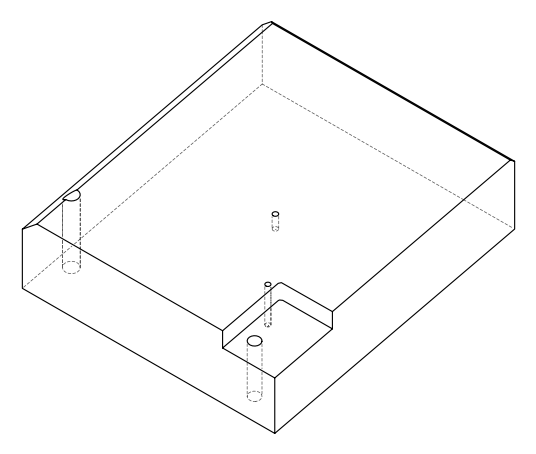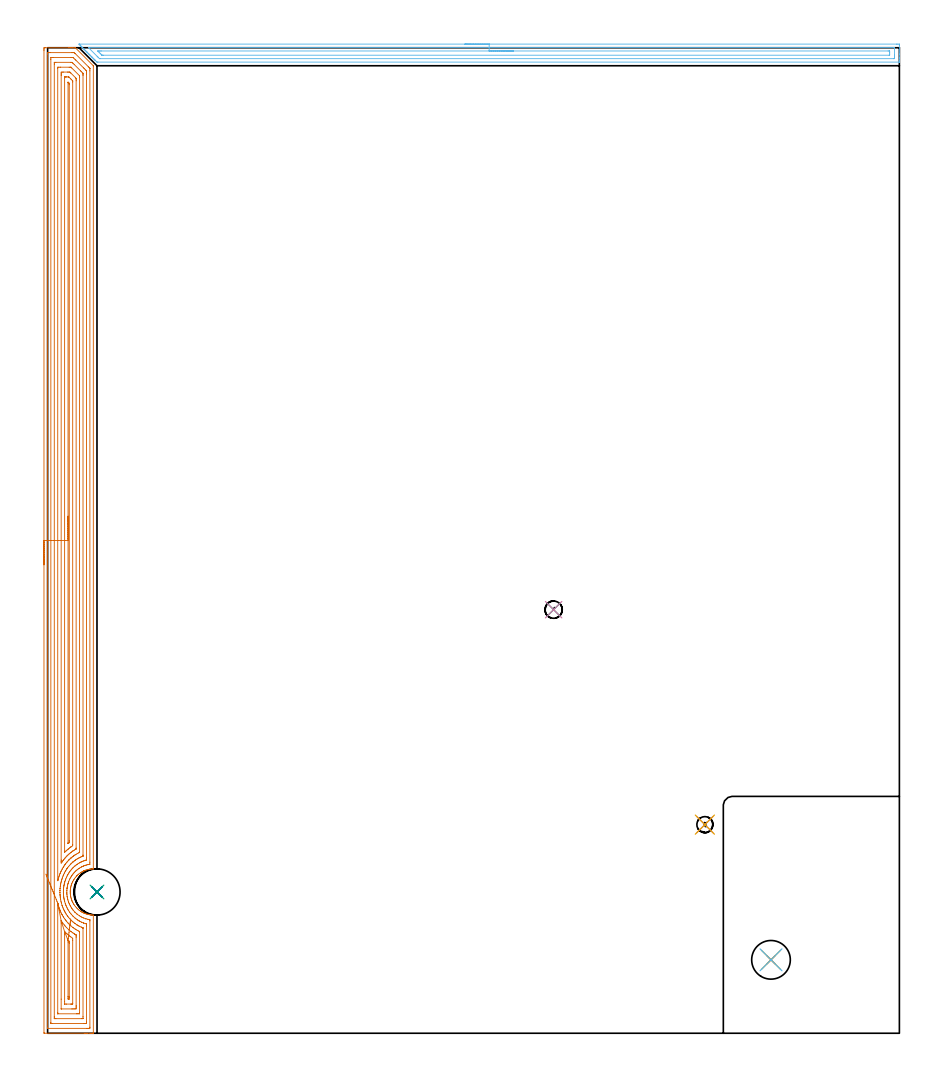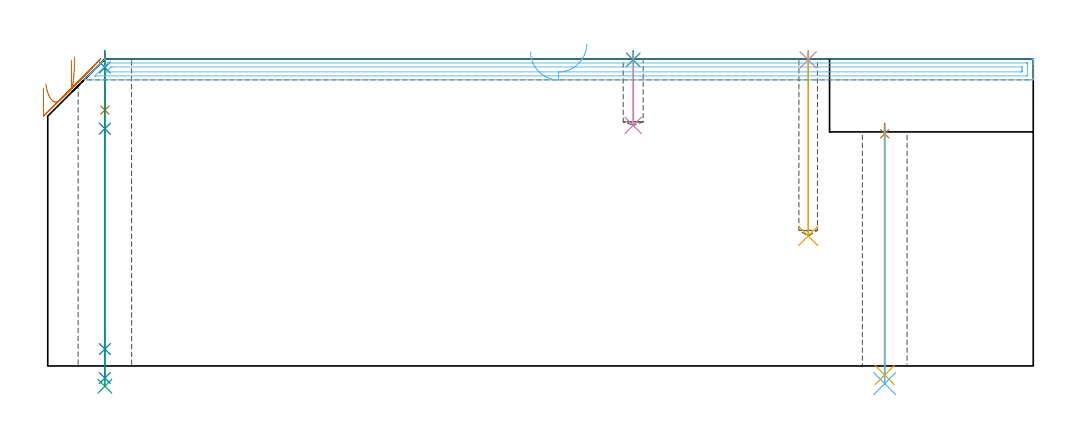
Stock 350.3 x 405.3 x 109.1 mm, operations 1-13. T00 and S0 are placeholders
(PLAN: 14 operations, 9 tool changes, 107.7 min)
(1 SPOT_DRILL | STEP1HOLE | NXT0321_9005460120000 | 0.04 min | 2842 mm3)
(2 SPOT_DRILL_1 | STEP1HOLE_1 | NXT0321_9005460120000 | 0.05 min | 183 mm3)
(3 SPOT_DRILL_2 | STEP1POCKET | NXT0321_9005460120000 | 0.03 min | 0 mm3)
(4 SPOT_DRILL_3 | STEP1POCKET_1 | NXT0321_9005460120000 | 0.03 min | 0 mm3)
(5 DRILL_THROUGH_HOLE_INTO_CENTER | STEP1HOLE | NXT0301_065 | 0.36 min | 5773 mm3)
(6 DRILL_TO_ENLARGE_THROUGH_HOLE | STEP1HOLE | UGT0301_241 | 0.37 min | 13006 mm3)
(7 DRILL_BLIND_HOLE_INTO_CENTER | STEP1HOLE_1 | NXT0301_092 | 0.08 min | 1729 mm3)
(8 GUN_DRILL_THROUGH_HOLE | STEP1HOLE_1 | UGT0307_009 | 0.57 min | 10414 mm3)
(9 DRILL_TO_ENLARGE_THROUGH_HOLE_1 | STEP1HOLE_1 | UGT0301_048 | 0.47 min | 18560 mm3)
(10 DRILL_BLIND_HOLE_INTO_CENTER_1 | STEP1POCKET | NXT0301_042 | 0.1 min | 893 mm3)
(11 DRILL_BLIND_HOLE_INTO_CENTER_2 | STEP1POCKET_1 | UGT0301_461 | 0.26 min | 2085 mm3)
(12 AREA_MILL | FG_CHAMFER_SURFACE | UGT0205_001 | 8.22 min | 9368 mm3)
(13 AREA_MILL_1 | FG_CHAMFER_SURFACE_1 | UGT0205_001 | 25.8 min | 82674 mm3)
(14 MILL_CORNER_NOTCH_RECTANGULAR | CORNER_NOTCH_RECTANGULAR | NXT0201_008 | Follow Part, ap 1.5, ae 75% | 71.29 min | 177446 mm3)
(TOOL NXT0321_9005460120000 | NC Spot Drill, 142deg, 12mm, Carbide, Uncoated | D12 PA142 FL30 Z2)
(TOOL NXT0301_065 | Carbide Drill 9.4mm [860.1-0940-075A1-MM 2214] | D9.4 PA140 FL98 Z2)
(TOOL UGT0301_241 | Twist Drill 15.9 mm | D15.9 PA118 FL120 Z2)
(TOOL NXT0301_092 | Carbide Drill 12.1mm [860.1-1210-061A1-MM 2214] | D12.1 PA140 FL77 Z2)
(TOOL UGT0307_009 | Gun Drill 12 mm | D12 PA130 FL24 Z1)
(TOOL UGT0301_048 | Twist Drill 19 mm | D19 PA118 FL135 Z2)
(TOOL NXT0301_042 | Carbide Drill 7.1mm [860.1-0710-057A1-MM 2214] | D7.1 PA140 FL85 Z2)
(TOOL UGT0301_461 | Carbide Drill 6.6 mm | D6.6 PA118 FL63 Z2)
(TOOL UGT0205_001 | Chamfer Mill 20 x 3 x 45 deg. | D20 FL50 Z2)
(TOOL NXT0201_008 | ENDMILL 6mm [2P460-0600-NA 1630] | D6 FL26 Z6)
(OP 1 SPOT_DRILL)
G17 G21 G94 G90
T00 M6
G54
G17 G0 G90 X297.5 Y30.2 S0 M3
G43 Z119.1 H0
G94 G81 G98 Z82.516 F250. R86.2
G80
M5
M2
(OP 2 SPOT_DRILL_1)
G17 G21 G94 G90
T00 M6
G54
G17 G0 G90 X20.3 Y58.1 S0 M3
G43 Z119.1 H0
G94 G81 G98 Z106.1 F250. R112.1
G80
M5
M2
(OP 3 SPOT_DRILL_2)
G17 G21 G94 G90
T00 M6
G54
G17 G0 G90 X208.1 Y174.2 S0 M3
G43 Z119.1 H0
G94 G81 G98 Z108.794 F250. R112.1
G80
M5
M2
(OP 4 SPOT_DRILL_3)
G17 G21 G94 G90
T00 M6
G54
G17 G0 G90 X270.3 Y85.8 S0 M3
G43 Z119.1 H0
G94 G81 G98 Z108.816 F250. R112.1
G80
M5
M2
(OP 5 DRILL_THROUGH_HOLE_INTO_CENTER)
G17 G21 G94 G90
T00 M6
G54
G17 G0 G90 X297.5 Y30.2 S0 M3
G43 Z119.1 H1
G94 G73 G98 Z-3.211 F250. Q8.641 R85.2
G80
M5
M2
(OP 6 DRILL_TO_ENLARGE_THROUGH_HOLE)
G17 G21 G94 G90
T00 M6
G54
G17 G0 G90 X297.5 Y30.2 S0 M3
G43 Z119.1 H0
G94 G73 G98 Z-6.277 F250. Q14.913 R85.2
G80
M5
M2
(OP 7 DRILL_BLIND_HOLE_INTO_CENTER)
G17 G21 G94 G90
T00 M6
G54
G17 G0 G90 X20.3 Y58.1 S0 M3
G43 Z119.1 H1
G94 G81 G98 Z90.95 F250. R111.1
G80
M5
M2
(OP 8 GUN_DRILL_THROUGH_HOLE)
G17 G21 G94 G90
T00 M6
G54
G17 G0 G90 X20.3 Y58.1 M8
G43 Z119.1 H0
Z105.246
S716 M3
G94 G1 Z84.336 F125. M26
G4 X.084
Z6. F250.
G4 X.084
Z-4.298 F125.
G4 X.084
M5
M9
G0 Z105.246
Z119.1
M2
(OP 9 DRILL_TO_ENLARGE_THROUGH_HOLE_1)
G17 G21 G94 G90
T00 M6
G54
G17 G0 G90 X20.3 Y58.1 S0 M3
G43 Z119.1 H0
G94 G73 G98 Z-7.208 F250. Q16.615 R111.1
G80
M5
M2
(OP 10 DRILL_BLIND_HOLE_INTO_CENTER_1)
G17 G21 G94 G90
T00 M6
G54
G17 G0 G90 X208.1 Y174.2 S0 M3
G43 Z119.1 H1
G94 G81 G98 Z85.5 F250. R111.1
G80
M5
M2
(OP 11 DRILL_BLIND_HOLE_INTO_CENTER_2)
G17 G21 G94 G90
T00 M6
G54
G17 G0 G90 X270.3 Y85.8 S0 M3
G43 Z119.1 H0
G94 G81 G98 Z46.2 F250. R111.1
G80
M5
M2
(OP 12 AREA_MILL)
G17 G21 G94 G90
T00 M6
G54
G17 G0 G90 X171.6 Y406.8 S1061 M3
G43 Z119.1 H0
Z111.7
G94 G1 X171.638 Z110.828 F250.
X171.752 Z109.964
X171.941 Z109.112
X172.203 Z108.28
X172.537 Z107.474
X172.94 Z106.7
X173.408 Z105.964
X173.94 Z105.272
X174.529 Z104.629
X175.172 Z104.04
X175.864 Z103.509
X176.6 Z103.04
X177.374 Z102.637
X178.18 Z102.303
X179.012 Z102.041
X179.864 Z101.852
X180.728 Z101.738
X181.6 Z101.7
X349.089
X349.673 Y406.798 Z101.702
X350.25 Y406.793 Z101.704
X350.292 Y406.792 Z101.706
X350.3 Y406.218 Z102.279
Y402.655 Z105.84
Y401.232 Z107.264
Y400.873 Z107.622
Y400.155 Z108.345
Y399.869 Z108.63
Y399.455 Z109.036
X350.29 Y399.403 Z109.088
X350.12 Y399.4 Z109.1
X20.679
X20.297 Y399.405 Z109.091
X20.185 Y399.514 Z108.984
X19.716 Y399.982 Z108.514
X19.65 Y400.05 Z108.449
X19.487 Y400.212 Z108.287
X19.419 Y400.279 Z108.217
X19.354 Y400.346 Z108.153
X19.189 Y400.51 Z107.989
X19.122 Y400.576 Z107.92
X19.058 Y400.641 Z107.858
X18.891 Y400.808 Z107.691
X18.825 Y400.873 Z107.623
X18.762 Y400.937 Z107.562
X18.593 Y401.106 Z107.393
X18.528 Y401.17 Z107.327
X18.466 Y401.233 Z107.266
X18.295 Y401.404 Z107.095
X18.232 Y401.467 Z107.03
X18.171 Y401.529 Z106.97
X17.997 Y401.702 Z106.797
X17.935 Y401.764 Z106.733
X17.875 Y401.825 Z106.674
X17.699 Y402. Z106.499
X17.638 Y402.061 Z106.436
X17.579 Y402.121 Z106.378
X17.401 Y402.298 Z106.201
X17.341 Y402.358 Z106.139
X17.283 Y402.417 Z106.082
X17.103 Y402.596 Z105.903
X17.044 Y402.655 Z105.842
X16.987 Y402.712 Z105.786
X16.805 Y402.894 Z105.605
X16.747 Y402.952 Z105.545
X16.691 Y403.008 Z105.491
X16.507 Y403.192 Z105.307
X16.45 Y403.248 Z105.248
X16.395 Y403.304 Z105.195
X16.209 Y403.49 Z105.009
X16.153 Y403.545 Z104.951
X16.099 Y403.6 Z104.899
X15.911 Y403.788 Z104.711
X15.856 Y403.842 Z104.654
X15.804 Y403.896 Z104.603
X15.613 Y404.086 Z104.413
X15.559 Y404.139 Z104.358
X15.508 Y404.192 Z104.307
X15.315 Y404.384 Z104.115
X15.262 Y404.436 Z104.061
X15.212 Y404.488 Z104.011
X15.017 Y404.682 Z103.817
X14.965 Y404.733 Z103.764
X14.916 Y404.784 Z103.715
X14.719 Y404.98 Z103.519
X14.669 Y405.03 Z103.467
X14.62 Y405.079 Z103.42
X14.421 Y405.278 Z103.221
X14.372 Y405.327 Z103.17
X14.324 Y405.375 Z103.124
X14.123 Y405.576 Z102.923
X14.075 Y405.624 Z102.873
X14.028 Y405.671 Z102.828
X13.825 Y405.874 Z102.625
X13.778 Y405.921 Z102.576
X13.732 Y405.967 Z102.532
X13.527 Y406.172 Z102.327
X13.481 Y406.218 Z102.279
X13.349 Y406.351 Z102.149
X13.229 Y406.471 Z102.029
X13.036 Y406.663 Z101.835
X12.931 Y406.772 Z101.726
X12.917 Y406.794 Z101.703
X12.931 Y406.799 Z101.699
X13.138 Y406.8 Z101.7
X181.6
Y405.386 Z103.114
X347.944 Y405.385 Z103.115
X348.062 Y405.383 Z103.117
X348.288 Y405.379 Z103.121
X348.29 Y405.327 Z103.173
X348.298 Y404.915 Z103.585
X348.3 Y402.241 Z106.259
Y401.764 Z106.736
X348.299 Y401.351 Z107.149
X348.292 Y400.873 Z107.627
X348.29 Y400.828 Z107.672
X348.12 Y400.82 Z107.68
X348.003 Y400.816 Z107.684
X347.944 Y400.815 Z107.685
X347.885 Y400.814 Z107.686
X21.573 Y400.815 Z107.685
X21.514 Y400.816 Z107.684
X21.397 Y400.821 Z107.679
X21.337 Y400.824 Z107.676
X21.318 Y400.839 Z107.661
X21.28 Y400.873 Z107.627
X20.679 Y401.47 Z107.03
X20.386 Y401.764 Z106.736
X16.823 Y405.327 Z103.173
X16.784 Y405.368 Z103.132
X16.774 Y405.379 Z103.121
X16.775 Y405.38 Z103.12
X16.789 Y405.382 Z103.118
X16.867 Y405.384 Z103.116
X16.985 Y405.386 Z103.114
X17.044
X181.6
Y403.972 Z104.528
X345.67 Y403.971 Z104.529
X346.097 Y403.969 Z104.531
X346.239 Y403.967 Z104.533
X346.282 Y403.965 Z104.535
X346.29 Y403.882 Z104.618
X346.295 Y403.748 Z104.752
X346.299 Y403.545 Z104.955
X346.3 Y403.343 Z105.157
Y402.655 Z105.845
X346.299 Y402.454 Z106.046
X346.291 Y402.25 Z106.25
X346.288 Y402.234 Z106.266
X346.282 Y402.232 Z106.268
X346.257 Y402.23 Z106.27
X346.204 Y402.229 Z106.271
X346.097
X22.894
X22.467 Y402.232 Z106.268
X22.407 Y402.234 Z106.266
X22.374 Y402.237 Z106.263
X22.342 Y402.266 Z106.234
X22.208 Y402.395 Z106.105
X21.945 Y402.655 Z105.845
X21.573 Y403.026 Z105.474
X21.056 Y403.545 Z104.955
X20.679 Y403.927 Z104.573
X20.65 Y403.965 Z104.535
X20.679 Y403.966 Z104.534
X21.147 Y403.97 Z104.53
X21.573 Y403.971 Z104.529
X22.04 Y403.972 Z104.528
X181.6
X182.472 Z104.567
X183.336 Z104.68
X184.188 Z104.869
X185.02 Z105.132
X185.826 Z105.465
X186.6 Z105.868
X187.336 Z106.337
X188.028 Z106.868
X188.671 Z107.457
X189.26 Z108.101
X189.792 Z108.793
X190.26 Z109.528
X190.663 Z110.302
X190.997 Z111.108
X191.259 Z111.94
X191.448 Z112.792
X191.562 Z113.657
X191.6 Z114.528
G0 Z119.1
M5
M2
(OP 13 AREA_MILL_1)
G17 G21 G94 G90
T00 M6
G54
G17 G0 G90 X-1.5 Y192.65 S1061 M3
G43 Z119.1 H0
Z98.8
G94 G1 Y192.688 Z97.928 F250.
Y192.802 Z97.064
Y192.991 Z96.212
Y193.253 Z95.38
Y193.587 Z94.574
Y193.99 Z93.8
Y194.458 Z93.064
Y194.99 Z92.372
Y195.579 Z91.729
Y196.222 Z91.14
Y196.914 Z90.608
Y197.65 Z90.14
Y198.424 Z89.737
Y199.23 Z89.403
Y200.062 Z89.141
Y200.914 Z88.952
Y201.778 Z88.838
Y202.65 Z88.8
Y404.239
X-1.499 Y404.674 Z88.801
X-1.495 Y405.129 Z88.803
X-1.492 Y405.29 Z88.806
X-1.047 Y405.3 Z89.25
X8.65 Z98.944
X9.179 Z99.475
X9.532 Z99.827
X10.06 Z100.356
X10.413 Z100.707
X11.295 Y405.299 Z101.593
X11.393 Y405.297 Z101.688
X11.432 Y405.27 Z101.728
X18.79 Y397.91 Z109.089
X18.793 Y397.896 Z109.09
X18.8 Y397.523 Z109.1
Y67.669
X18.798 Y67.604 Z109.094
X18.797 Y67.6 Z109.093
X18.68 Y67.597 Z108.977
X18.537 Y67.593 Z108.833
X18.05 Y67.563 Z108.346
X17.61 Y67.518 Z107.907
X17.21 Y67.458 Z107.506
X17.172 Y67.452 Z107.468
X16.732 Y67.364 Z107.029
X16.584 Y67.327 Z106.881
X16.293 Y67.255 Z106.592
X15.853 Y67.123 Z106.152
X15.619 Y67.041 Z105.918
X15.417 Y66.97 Z105.714
X15.262 Y66.909 Z105.557
X15.081 Y66.839 Z105.38
X15.07 Y66.833 Z105.369
X14.948 Y66.775 Z105.247
X14.821 Y66.714 Z105.117
X14.752 Y66.682 Z105.05
X14.538 Y66.58 Z104.837
X14.344 Y66.477 Z104.644
X14.095 Y66.345 Z104.395
X13.661 Y66.085 Z103.959
X13.499 Y65.978 Z103.796
X13.449 Y65.945 Z103.747
X12.783 Y65.438 Z103.082
X12.332 Y65.052 Z102.629
X12.268 Y64.988 Z102.565
X12.176 Y64.895 Z102.472
X11.999 Y64.719 Z102.299
X11.905 Y64.624 Z102.204
X11.492 Y64.158 Z101.791
X11.028 Y63.553 Z101.327
X10.833 Y63.265 Z101.132
X10.567 Y62.821 Z100.866
X10.321 Y62.371 Z100.62
X10.151 Y62.019 Z100.449
X9.93 Y61.478 Z100.225
X9.907 Y61.412 Z100.202
X9.771 Y61.033 Z100.07
X9.754 Y60.975 Z100.053
X9.638 Y60.584 Z99.936
X9.53 Y60.139 Z99.828
X9.442 Y59.691 Z99.74
X9.433 Y59.624 Z99.73
X9.377 Y59.244 Z99.676
X9.346 Y58.918 Z99.643
X9.335 Y58.797 Z99.629
X9.333 Y58.73 Z99.624
X9.312 Y58.334 Z99.608
X9.311 Y58.241
X9.31 Y57.904 Z99.607
X9.329 Y57.52 Z99.621
X9.331 Y57.457 Z99.626
X9.337 Y57.384 Z99.633
X9.372 Y57.01 Z99.668
X9.435 Y56.563 Z99.731
X9.448 Y56.495 Z99.743
X9.517 Y56.117 Z99.816
X9.624 Y55.669 Z99.924
X9.754 Y55.223 Z100.052
X9.909 Y54.775 Z100.207
X9.936 Y54.708 Z100.233
X10.083 Y54.33 Z100.383
X10.122 Y54.241 Z100.422
X10.15 Y54.18 Z100.45
X10.341 Y53.814 Z100.636
X10.541 Y53.423 Z100.84
X10.771 Y53.036 Z101.071
X11.028 Y52.643 Z101.327
X11.099 Y52.543 Z101.398
X11.456 Y52.09 Z101.754
X11.83 Y51.649 Z102.13
X11.905 Y51.569 Z102.205
X12.334 Y51.154 Z102.633
X12.778 Y50.756 Z103.078
X13.058 Y50.546 Z103.354
X13.217 Y50.425 Z103.516
X13.499 Y50.231 Z103.794
X13.66 Y50.118 Z103.959
X14.072 Y49.862 Z104.369
X14.202 Y49.791 Z104.5
X14.304 Y49.736 Z104.602
X14.38 Y49.697 Z104.678
X14.538 Y49.615 Z104.837
X14.81 Y49.489 Z105.11
X14.974 Y49.413 Z105.274
X15.416 Y49.236 Z105.715
X15.702 Y49.137 Z106.001
X16.188 Y48.969 Z106.487
X16.293 Y48.94 Z106.593
X16.73 Y48.836 Z107.03
X17.17 Y48.748 Z107.47
X17.609 Y48.682 Z107.908
X17.693 Y48.674 Z107.993
X18.048 Y48.638 Z108.347
X18.611 Y48.604 Z108.91
X18.794 Y48.59 Z109.093
X18.8 Y48.45 Z109.1
Y0.179
X18.797 Y0.007 Z109.088
X18.795 Y0. Z109.086
X18.438 Z108.737
X18.172 Z108.471
X17.466 Z107.761
X16.231 Z106.528
X15.702 Z105.997
X15.085 Z105.381
X-1.312 Y0.001 Z88.985
X-1.492 Y0.01 Z88.806
X-1.499 Y0.19 Z88.799
X-1.5 Y202.65 Z88.8
X-0.086 Z90.214
X-0.085 Y402.805 Z90.215
X-0.084 Y402.886 Z90.216
X-0.079 Y403.283 Z90.221
X0.313 Y403.295 Z90.613
X0.716 Y403.298 Z91.016
X1.19 Y403.3 Z91.49
X10.006 Y403.299 Z100.306
X10.413 Y403.296 Z100.713
X10.897 Y403.29 Z101.197
X11.295 Y402.952 Z101.595
X11.317 Y402.932 Z101.617
X16.727 Y397.523 Z107.027
X16.874 Y397.374 Z107.174
X17.18 Y397.061 Z107.48
X17.379 Y396.857 Z107.679
X17.381 Y396.811 Z107.681
X17.385 Y396.711 Z107.685
Y396.629
X17.386 Y395.816 Z107.686
X17.385 Y70.351 Z107.685
X17.381 Y69.543 Z107.681
X17.379 Y69.507 Z107.679
X17.129 Y69.457 Z107.429
X16.671 Y69.369 Z106.971
X16.584 Y69.349 Z106.884
X15.965 Y69.191 Z106.265
X15.702 Y69.112 Z106.002
X15.294 Y68.978 Z105.594
X14.821 Y68.802 Z105.121
X14.652 Y68.734 Z104.952
X14.272 Y68.563 Z104.572
X14.049 Y68.452 Z104.349
X13.939 Y68.394 Z104.239
X13.479 Y68.137 Z103.779
X13.058 Y67.884 Z103.358
X12.927 Y67.801 Z103.227
X12.735 Y67.669 Z103.035
X12.416 Y67.426 Z102.716
X12.176 Y67.239 Z102.476
X11.923 Y67.032 Z102.223
X11.621 Y66.775 Z101.921
X11.453 Y66.615 Z101.753
X11.295 Y66.457 Z101.595
X11.015 Y66.165 Z101.315
X10.757 Y65.881 Z101.057
X10.597 Y65.695 Z100.897
X10.413 Y65.465 Z100.713
X10.207 Y65.196 Z100.507
X10.052 Y64.988 Z100.352
X9.839 Y64.675 Z100.139
X9.532 Y64.186 Z99.832
X9.497 Y64.129 Z99.797
X9.477 Y64.094 Z99.777
X9.186 Y63.55 Z99.486
X9.016 Y63.2 Z99.316
X8.65 Y62.335 Z98.95
X8.642 Y62.314 Z98.942
X8.639 Y62.306 Z98.939
X8.425 Y61.64 Z98.725
X8.357 Y61.412 Z98.657
X8.235 Y60.939 Z98.535
X8.143 Y60.518 Z98.443
X8.03 Y59.889 Z98.33
X8.008 Y59.745 Z98.308
X7.993 Y59.624 Z98.293
X7.973 Y59.417 Z98.273
X7.918 Y58.73 Z98.218
X7.911 Y58.586 Z98.211
X7.902 Y57.836 Z98.202
X7.905 Y57.698 Z98.205
X7.925 Y57.315 Z98.225
X7.957 Y56.942 Z98.257
X8.03 Y56.314 Z98.33
X8.048 Y56.19 Z98.348
X8.072 Y56.048 Z98.372
X8.145 Y55.666 Z98.445
X8.261 Y55.155 Z98.561
X8.343 Y54.843 Z98.643
X8.517 Y54.261 Z98.817
X8.55 Y54.159 Z98.85
X8.65 Y53.874 Z98.95
X8.851 Y53.367 Z99.151
X9.069 Y52.898 Z99.369
X9.288 Y52.473 Z99.588
X9.532 Y52.029 Z99.832
X9.807 Y51.579 Z100.107
X10.049 Y51.212 Z100.349
X10.445 Y50.685 Z100.745
X10.592 Y50.504 Z100.892
X11.243 Y49.791 Z101.543
X11.295 Y49.74 Z101.595
X11.92 Y49.157 Z102.22
X12.176 Y48.944 Z102.476
X12.193 Y48.931 Z102.493
X12.238 Y48.897 Z102.538
X13.058 Y48.319 Z103.358
X13.563 Y48.003 Z103.863
X13.939 Y47.805 Z104.239
X14.323 Y47.614 Z104.623
X14.821 Y47.406 Z105.121
X15.612 Y47.109 Z105.912
X15.702 Y47.078 Z106.002
X15.748 Y47.063 Z106.048
X16.584 Y46.855 Z106.884
X16.903 Y46.786 Z107.203
X17.251 Y46.723 Z107.551
X17.309 Y46.711 Z107.609
X17.368 Y46.697 Z107.668
X17.379 Y46.63 Z107.679
X17.385 Y46.298 Z107.685
Y46.215
Y2.495
X17.384 Y2.414 Z107.684
X17.379 Y2.017 Z107.679
X16.987 Y2.005 Z107.287
X16.584 Y2.002 Z106.884
X16.11 Y2. Z106.41
X0.016 Y2.001 Z90.316
X-0.018 Y2.002 Z90.282
X-0.052 Y2.005 Z90.248
X-0.075 Y2.009 Z90.225
X-0.079 Y2.034 Z90.221
X-0.085 Y2.332 Z90.215
Y2.414
X-0.086 Y202.65 Z90.214
X1.328 Z91.628
X1.329 Y400.477 Z91.629
X1.333 Y401.098 Z91.633
X1.335 Y401.234 Z91.635
X1.339 Y401.29 Z91.639
X1.403 Y401.296 Z91.703
X1.598 Y401.298 Z91.898
X2.28 Y401.3 Z92.58
X9.532 Z99.832
X10.216 Y401.298 Z100.516
X10.413 Y401.293 Z100.713
X10.478 Y401.29 Z100.778
X10.553 Y401.235 Z100.853
X10.698 Y401.098 Z100.998
X11.295 Y400.506 Z101.595
X11.596 Y400.205 Z101.896
X14.821 Y396.98 Z105.121
X15.172 Y396.629 Z105.472
X15.702 Y396.094 Z106.002
X15.879 Y395.911 Z106.179
X15.965 Y395.821 Z106.265
X15.967 Y395.735 Z106.267
X15.97 Y395.464 Z106.27
X15.971 Y394.841 Z106.271
X15.972 Y394.568 Z106.272
X15.971 Y72.139 Z106.271
X15.97 Y71.868 Z106.27
X15.964 Y71.245 Z106.264
X15.764 Y71.183 Z106.064
X15.702 Y71.163 Z106.002
X15.095 Y70.967 Z105.395
X14.821 Y70.87 Z105.121
X14.446 Y70.731 Z104.746
X13.939 Y70.511 Z104.239
X13.83 Y70.462 Z104.13
X13.599 Y70.351 Z103.899
X13.246 Y70.16 Z103.546
X13.058 Y70.053 Z103.358
X12.686 Y69.834 Z102.986
X12.176 Y69.511 Z102.476
X12.144 Y69.49 Z102.444
X12.097 Y69.457 Z102.397
X11.642 Y69.105 Z101.942
X11.295 Y68.831 Z101.595
X11.149 Y68.711 Z101.449
X10.976 Y68.563 Z101.276
X10.683 Y68.29 Z100.983
X10.413 Y68.024 Z100.713
X10.24 Y67.845 Z100.54
X10.075 Y67.669 Z100.375
X9.82 Y67.377 Z100.12
X9.532 Y67.033 Z99.832
X9.418 Y66.891 Z99.718
X9.329 Y66.775 Z99.629
X9.038 Y66.382 Z99.338
X8.702 Y65.881 Z99.002
X8.65 Y65.8 Z98.95
X8.351 Y65.291 Z98.651
X8.183 Y64.988 Z98.483
X8.037 Y64.715 Z98.337
X7.768 Y64.161 Z98.068
X7.748 Y64.114 Z98.048
X7.739 Y64.094 Z98.039
X7.493 Y63.48 Z97.793
X7.382 Y63.2 Z97.682
X7.256 Y62.825 Z97.556
X7.088 Y62.306 Z97.388
X7.042 Y62.149 Z97.342
X6.887 Y61.57 Z97.187
X6.858 Y61.441 Z97.158
X6.852 Y61.412 Z97.152
X6.774 Y61.023 Z97.074
X6.714 Y60.693 Z97.014
X6.685 Y60.518 Z96.985
X6.596 Y59.919 Z96.896
X6.566 Y59.624 Z96.866
X6.524 Y59.098 Z96.824
X6.5 Y58.73 Z96.8
X6.492 Y58.237 Z96.792
X6.488 Y57.836 Z96.788
X6.507 Y57.328 Z96.807
X6.532 Y56.942 Z96.832
X6.593 Y56.346 Z96.893
X6.63 Y56.048 Z96.93
X6.677 Y55.714 Z96.977
X6.747 Y55.296 Z97.047
X6.776 Y55.155 Z97.076
X6.887 Y54.641 Z97.187
X6.983 Y54.261 Z97.283
X7.018 Y54.128 Z97.318
X7.254 Y53.367 Z97.554
X7.459 Y52.787 Z97.759
X7.585 Y52.473 Z97.885
X7.768 Y52.056 Z98.068
X7.999 Y51.579 Z98.299
X8.25 Y51.09 Z98.55
X8.483 Y50.685 Z98.783
X8.65 Y50.413 Z98.95
X9.054 Y49.791 Z99.354
X9.532 Y49.17 Z99.832
X9.76 Y48.897 Z100.06
X10.413 Y48.179 Z100.713
X10.593 Y48.003 Z100.893
X11.295 Y47.368 Z101.595
X11.617 Y47.109 Z101.917
X12.176 Y46.706 Z102.476
X12.462 Y46.505 Z102.762
X12.914 Y46.215 Z103.214
X13.058 Y46.133 Z103.358
X13.237 Y46.033 Z103.537
X13.939 Y45.695 Z104.239
X14.806 Y45.337 Z105.106
X14.847 Y45.322 Z105.147
X15.483 Y45.107 Z105.783
X15.702 Y45.044 Z106.002
X15.888 Y44.99 Z106.188
X15.947 Y44.97 Z106.247
X15.959 Y44.964 Z106.259
X15.965 Y44.946 Z106.265
X15.967 Y44.882 Z106.267
X15.97 Y44.7 Z106.27
X15.971 Y44.428 Z106.271
X15.972 Y44.155 Z106.272
X15.971 Y4.823 Z106.271
X15.967 Y4.202 Z106.267
X15.964 Y4.066 Z106.264
X15.961 Y4.01 Z106.261
X15.897 Y4.004 Z106.197
X15.702 Y4.002 Z106.002
X15.02 Y4. Z105.32
X1.796 Z92.096
X1.598 Y4.002 Z91.898
X1.399 Y4.007 Z91.699
X1.345 Y4.01 Z91.645
X1.335 Y4.02 Z91.635
X1.333 Y4.039 Z91.633
X1.33 Y4.111 Z91.63
X1.329 Y4.202 Z91.629
X1.328 Y4.474 Z91.628
Y202.65
X2.743 Z93.043
Y398.417
X2.745 Y399.041 Z93.045
X2.748 Y399.252 Z93.048
X2.749 Y399.282 Z93.049
X2.764 Y399.29 Z93.064
X2.816 Y399.294 Z93.116
X2.925 Y399.297 Z93.225
X3.361 Y399.3 Z93.661
X9.542 Z99.842
X9.977 Y399.292 Z100.277
X10.03 Y399.29 Z100.33
X10.103 Y399.236 Z100.403
X10.24 Y399.105 Z100.54
X10.413 Y398.936 Z100.713
X10.935 Y398.417 Z101.235
X13.616 Y395.735 Z103.916
X13.939 Y395.411 Z104.239
X14.505 Y394.841 Z104.805
X14.543 Y394.797 Z104.843
X14.55 Y394.761 Z104.85
X14.553 Y394.684 Z104.853
X14.556 Y394.528 Z104.856
X14.557 Y394.215 Z104.857
Y393.947
Y73.3
X14.555 Y73.033 Z104.855
X14.552 Y72.877 Z104.852
X14.551 Y72.863 Z104.851
X14.538 Y72.851 Z104.838
X14.488 Y72.828 Z104.788
X14.409 Y72.795 Z104.709
X14.24 Y72.728 Z104.54
X13.939 Y72.602 Z104.239
X13.621 Y72.461 Z103.921
X13.058 Y72.199 Z103.358
X13.018 Y72.18 Z103.318
X12.941 Y72.139 Z103.241
X12.45 Y71.861 Z102.75
X12.176 Y71.699 Z102.476
X11.899 Y71.526 Z102.199
X11.466 Y71.245 Z101.766
X11.367 Y71.172 Z101.667
X11.295 Y71.117 Z101.595
X10.869 Y70.783 Z101.169
X10.413 Y70.422 Z100.713
X10.375 Y70.39 Z100.675
X10.33 Y70.351 Z100.63
X9.912 Y69.966 Z100.212
X9.532 Y69.594 Z99.832
X9.464 Y69.526 Z99.764
X9.398 Y69.457 Z99.698
X9.043 Y69.058 Z99.343
X8.65 Y68.606 Z98.95
X8.631 Y68.583 Z98.931
X8.615 Y68.563 Z98.915
X8.249 Y68.076 Z98.549
X7.949 Y67.669 Z98.249
X7.875 Y67.561 Z98.175
X7.768 Y67.399 Z98.068
X7.531 Y67.017 Z97.831
X7.384 Y66.775 Z97.684
X7.201 Y66.457 Z97.501
X6.88 Y65.881 Z97.18
X6.602 Y65.277 Z96.902
X6.477 Y64.988 Z96.777
X6.338 Y64.651 Z96.638
X6.114 Y64.094 Z96.414
X6.085 Y64.013 Z96.385
X6.005 Y63.783 Z96.305
X5.865 Y63.343 Z96.165
X5.821 Y63.2 Z96.121
X5.666 Y62.65 Z95.966
X5.578 Y62.306 Z95.878
X5.492 Y61.932 Z95.792
X5.386 Y61.412 Z95.686
X5.346 Y61.187 Z95.646
X5.238 Y60.518 Z95.538
X5.224 Y60.417 Z95.524
X5.136 Y59.624 Z95.436
X5.135 Y59.613 Z95.435
X5.124 Y59.474 Z95.424
X5.082 Y58.773 Z95.382
X5.08 Y58.73 Z95.38
X5.069 Y57.892 Z95.369
X5.07 Y57.836 Z95.37
X5.104 Y56.962 Z95.404
X5.105 Y56.942 Z95.405
X5.124 Y56.676 Z95.424
X5.191 Y56.048 Z95.491
X5.2 Y55.971 Z95.5
X5.318 Y55.155 Z95.618
X5.36 Y54.915 Z95.66
X5.495 Y54.261 Z95.795
X5.609 Y53.768 Z95.909
X5.714 Y53.367 Z96.014
X5.97 Y52.509 Z96.27
X5.982 Y52.473 Z96.282
X6.005 Y52.407 Z96.305
X6.318 Y51.579 Z96.618
X6.553 Y51.024 Z96.853
X6.715 Y50.685 Z97.015
X6.887 Y50.336 Z97.187
X7.074 Y49.981 Z97.374
X7.179 Y49.791 Z97.479
X7.586 Y49.082 Z97.886
X7.705 Y48.897 Z98.005
X7.768 Y48.801 Z98.068
X8.089 Y48.33 Z98.389
X8.337 Y48.003 Z98.637
X8.65 Y47.605 Z98.95
X9.082 Y47.109 Z99.382
X9.532 Y46.615 Z99.832
X9.947 Y46.215 Z100.247
X10.413 Y45.792 Z100.713
X10.983 Y45.322 Z101.283
X11.295 Y45.097 Z101.595
X12.022 Y44.584 Z102.322
X12.176 Y44.488 Z102.476
X12.275 Y44.428 Z102.575
X12.782 Y44.148 Z103.082
X13.058 Y44.012 Z103.358
X13.82 Y43.655 Z104.12
X13.939 Y43.606 Z104.239
X14.118 Y43.534 Z104.418
X14.422 Y43.405 Z104.722
X14.551 Y43.349 Z104.851
X14.553 Y43.336 Z104.853
X14.555 Y43.299 Z104.855
X14.557 Y43.22 Z104.857
Y6.883
X14.555 Y6.259 Z104.855
X14.552 Y6.049 Z104.852
X14.551 Y6.018 Z104.851
X14.536 Y6.01 Z104.836
X14.484 Y6.006 Z104.784
X14.375 Y6.003 Z104.675
X13.939 Y6. Z104.239
X3.361 Z93.661
X2.924 Y6.002 Z93.224
X2.818 Y6.005 Z93.118
X2.766 Y6.01 Z93.066
X2.749 Y6.014 Z93.049
X2.748 Y6.03 Z93.048
X2.745 Y6.137 Z93.045
X2.743 Y6.616 Z93.043
Y6.883
Y202.65
X4.157 Z94.457
X4.158 Y396.802 Z94.458
X4.16 Y396.975 Z94.46
X4.167 Y397.29 Z94.467
X4.242 Y397.293 Z94.542
X4.464 Y397.298 Z94.764
X5.124 Y397.3 Z95.424
X5.344 Z95.644
X8.87 Z99.17
X9.532 Y397.297 Z99.832
X9.575 Y397.294 Z99.875
X9.598 Y397.29 Z99.898
X9.62 Y397.272 Z99.92
X9.714 Y397.184 Z100.014
X9.899 Y397.001 Z100.199
X13.058 Y393.843 Z103.358
X13.105 Y393.793 Z103.405
X13.128 Y393.766 Z103.428
X13.136 Y393.754 Z103.436
X13.138 Y393.659 Z103.438
X13.142 Y393.313 Z103.442
X13.143 Y393.14 Z103.443
Y393.053
Y74.734
X13.136 Y74.366 Z103.436
X13.114 Y74.35 Z103.414
X13.058 Y74.318 Z103.358
X12.802 Y74.187 Z103.102
X12.29 Y73.927 Z102.59
X12.216 Y73.886 Z102.516
X12.176 Y73.864 Z102.476
X11.656 Y73.56 Z101.956
X11.295 Y73.335 Z101.595
X11.112 Y73.218 Z101.412
X10.835 Y73.033 Z101.135
X10.592 Y72.852 Z100.892
X10.413 Y72.715 Z100.713
X10.094 Y72.463 Z100.394
X9.688 Y72.139 Z99.988
X9.603 Y72.066 Z99.903
X9.532 Y72.002 Z99.832
X9.14 Y71.642 Z99.44
X8.731 Y71.245 Z99.031
X8.69 Y71.204 Z98.99
X8.65 Y71.161 Z98.95
X8.268 Y70.739 Z98.568
X7.923 Y70.351 Z98.223
X7.851 Y70.267 Z98.151
X7.768 Y70.165 Z98.068
X7.46 Y69.77 Z97.76
X7.22 Y69.457 Z97.52
X7.079 Y69.263 Z97.379
X6.887 Y68.989 Z97.187
X6.718 Y68.735 Z97.018
X6.608 Y68.563 Z96.908
X6.378 Y68.185 Z96.678
X6.069 Y67.669 Z96.369
X6.046 Y67.628 Z96.346
X6.005 Y67.554 Z96.305
X5.739 Y67.046 Z96.039
X5.607 Y66.775 Z95.907
X5.452 Y66.443 Z95.752
X5.203 Y65.881 Z95.503
X5.179 Y65.825 Z95.479
X5.124 Y65.692 Z95.424
X4.927 Y65.187 Z95.227
X4.852 Y64.988 Z95.152
X4.697 Y64.527 Z94.997
X4.556 Y64.094 Z94.856
X4.483 Y63.85 Z94.783
X4.296 Y63.2 Z94.596
X4.285 Y63.157 Z94.585
X4.242 Y62.994 Z94.542
X4.174 Y62.726 Z94.474
X4.164 Y62.941 Z94.464
X4.159 Y63.113 Z94.459
X4.157 Y63.2 Z94.457
Y202.65
X5.571 Z95.871
Y393.947
X5.572 Y394.387 Z95.872
X5.575 Y394.841 Z95.875
X5.578 Y395.274 Z95.878
X6.005 Y395.29 Z96.305
X6.437 Y395.298 Z96.737
X8.198 Y395.3 Z98.498
X8.65 Y395.299 Z98.95
X9.083 Y395.296 Z99.383
X9.133 Y395.29 Z99.433
X9.301 Y395.139 Z99.601
X9.453 Y394.996 Z99.753
X9.532 Y394.92 Z99.832
X11.399 Y393.053 Z101.699
X11.505 Y392.943 Z101.805
X11.722 Y392.718 Z102.022
X11.724 Y392.617 Z102.024
X11.728 Y392.159 Z102.028
X11.729 Y391.719 Z102.029
X11.728 Y76.169 Z102.028
X11.727 Y75.941 Z102.027
X11.724 Y75.828 Z102.024
X11.722 Y75.778 Z102.022
X11.632 Y75.715 Z101.932
X11.419 Y75.589 Z101.719
X11.295 Y75.515 Z101.595
X10.868 Y75.253 Z101.168
X10.413 Y74.964 Z100.713
X10.327 Y74.908 Z100.627
X10.199 Y74.821 Z100.499
X9.817 Y74.531 Z100.117
X9.532 Y74.311 Z99.832
X9.319 Y74.143 Z99.619
X9.051 Y73.927 Z99.351
X8.834 Y73.74 Z99.134
X8.65 Y73.577 Z98.95
X8.369 Y73.318 Z98.669
X8.071 Y73.033 Z98.371
X7.92 Y72.879 Z98.22
X7.768 Y72.721 Z98.068
X7.491 Y72.42 Z97.791
X7.236 Y72.139 Z97.536
X7.073 Y71.95 Z97.373
X6.887 Y71.728 Z97.187
X6.673 Y71.462 Z96.973
X6.502 Y71.245 Z96.802
X6.287 Y70.959 Z96.587
X6.005 Y70.577 Z96.305
X5.912 Y70.446 Z96.212
X5.846 Y70.351 Z96.146
X5.753 Y70.214 Z96.053
X5.582 Y69.961 Z95.882
X5.575 Y70.351 Z95.875
X5.573 Y70.56 Z95.873
X5.571 Y70.791 Z95.871
Y71.245
Y202.65
X6.985 Z97.285
X6.986 Y392.953 Z97.286
X6.987 Y393.053 Z97.287
X6.992 Y393.251 Z97.292
X6.996 Y393.29 Z97.296
X7.12 Y393.294 Z97.42
X7.282 Y393.298 Z97.582
X7.525 Y393.3 Z97.825
X7.768 Y393.299 Z98.068
X8.41 Y393.296 Z98.71
X8.65 Y393.29 Z98.95
X8.721 Y393.269 Z99.021
X8.796 Y393.199 Z99.096
X8.948 Y393.053 Z99.248
X9.532 Y392.471 Z99.832
X9.843 Y392.159 Z100.143
X10.163 Y391.836 Z100.463
X10.255 Y391.74 Z100.555
X10.308 Y391.682 Z100.608
X10.31 Y391.662 Z100.61
X10.312 Y391.564 Z100.612
X10.314 Y391.365 Z100.614
X10.315 Y391.265 Z100.615
X10.314 Y77.603 Z100.614
X10.313 Y77.502 Z100.613
X10.308 Y77.112 Z100.608
X9.544 Y76.596 Z99.844
X9.532 Y76.587 Z99.832
X9.042 Y76.211 Z99.342
X8.65 Y75.906 Z98.95
X8.544 Y75.822 Z98.844
X8.412 Y75.715 Z98.712
X8.064 Y75.415 Z98.364
X7.768 Y75.154 Z98.068
X7.596 Y74.996 Z97.896
X7.41 Y74.821 Z97.71
X7.01 Y74.424 Z97.31
X6.995 Y74.413 Z97.295
X6.992 Z97.292
X6.99 Y74.422 Z97.29
X6.987 Y74.521 Z97.287
X6.985 Y74.721 Z97.285
Y74.821
Y202.65
X8.4 Z98.7
Y390.88
X8.402 Y391.049 Z98.702
X8.404 Y391.11 Z98.704
X8.406 Y391.133 Z98.706
X8.411 Y391.131 Z98.711
X8.474 Y391.073 Z98.774
X8.65 Y390.902 Z98.95
X8.781 Y390.771 Z99.081
X8.847 Y390.704 Z99.147
X8.878 Y390.668 Z99.178
X8.891 Y390.651 Z99.191
X8.894 Y390.624 Z99.194
X8.898 Y390.372 Z99.198
X8.9 Y390.118 Z99.2
Y79.29
X8.899 Y79.038 Z99.199
X8.893 Y78.396 Z99.193
X8.761 Y78.283 Z99.061
X8.65 Y78.192 Z98.95
X8.558 Y78.122 Z98.858
X8.425 Y78.027 Z98.725
X8.405 Y78.015 Z98.705
X8.404 Y78.026 Z98.704
X8.401 Y78.07 Z98.701
X8.4 Y78.142 Z98.7
Y78.396
Y202.65
Y203.522 Z98.738
Y204.386 Z98.851
Y205.238 Z99.04
Y206.07 Z99.303
Y206.876 Z99.636
Y207.65 Z100.039
Y208.386 Z100.508
Y209.078 Z101.039
Y209.721 Z101.628
Y210.31 Z102.272
Y210.842 Z102.964
Y211.31 Z103.7
Y211.713 Z104.473
Y212.047 Z105.279
Y212.309 Z106.111
Y212.498 Z106.963
Y212.612 Z107.828
Y212.65 Z108.7
G0 Z119.1
X-0.701 Y65.44
Z100.287
G1 X-0.572 Y65.123 Z99.485
X-0.416 Y64.741 Z98.716
X-0.236 Y64.299 Z97.986
X-0.033 Y63.8 Z97.3
X0.192 Y63.247 Z96.664
X0.438 Y62.645 Z96.082
X0.701 Y61.998 Z95.559
X0.981 Y61.312 Z95.099
X1.275 Y60.591 Z94.705
X1.58 Y59.841 Z94.381
X1.896 Y59.068 Z94.129
X2.218 Y58.277 Z93.95
X2.545 Y57.475 Z93.846
X2.874 Y56.667 Z93.818
X3.202 Y55.861 Z93.867
X3.528 Y55.061 Z93.991
X3.849 Y54.274 Z94.19
X4.162 Y53.507 Z94.462
X4.174 Y53.476 Z94.474
X4.195 Y53.415 Z94.495
X4.207 Y53.367 Z94.507
X4.242 Y53.222 Z94.542
X4.447 Y52.473 Z94.747
X4.533 Y52.178 Z94.833
X4.724 Y51.579 Z95.024
X5. Y50.811 Z95.3
X5.048 Y50.685 Z95.348
X5.124 Y50.499 Z95.424
X5.439 Y49.791 Z95.739
X5.734 Y49.172 Z96.034
X5.879 Y48.897 Z96.179
X6.005 Y48.666 Z96.305
X6.39 Y48.003 Z96.69
X6.578 Y47.691 Z96.878
X6.887 Y47.209 Z97.187
X6.955 Y47.109 Z97.255
X7.302 Y46.636 Z97.602
X7.625 Y46.215 Z97.925
X7.768 Y46.041 Z98.068
X8.401 Y45.322 Z98.701
X8.65 Y45.051 Z98.95
X9.297 Y44.428 Z99.597
X9.532 Y44.216 Z99.832
X10.34 Y43.534 Z100.64
X10.413 Y43.479 Z100.713
X10.601 Y43.343 Z100.901
X11.295 Y42.871 Z101.595
X11.646 Y42.64 Z101.946
X12.176 Y42.337 Z102.476
X12.778 Y42.03 Z103.078
X13.058 Y41.899 Z103.358
X13.101 Y41.877 Z103.401
X13.127 Y41.86 Z103.427
X13.136 Y41.851 Z103.436
X13.138 Y41.831 Z103.438
X13.142 Y41.746 Z103.442
X13.143 Y41.66 Z103.443
X13.142 Y8.498 Z103.442
X13.14 Y8.325 Z103.44
X13.134 Y8.01 Z103.434
X13.058 Y8.007 Z103.358
X12.836 Y8.002 Z103.136
X12.176 Y8. Z102.476
X11.956 Z102.256
X4.242 Y8.001 Z94.542
X4.198 Y8.003 Z94.498
X4.175 Y8.006 Z94.475
X4.168 Y8.008 Z94.468
X4.164 Y8.066 Z94.464
X4.159 Y8.411 Z94.459
X4.157 Y8.585 Z94.457
X4.158 Y53.453 Z94.458
X4.162 Y53.507 Z94.462
X5.577 Y46.232 Z95.877
X5.597 Y46.215 Z95.897
X6.005 Y45.632 Z96.305
X6.23 Y45.322 Z96.53
X6.887 Y44.469 Z97.187
X6.921 Y44.428 Z97.221
X7.198 Y44.112 Z97.498
X7.717 Y43.534 Z98.017
X7.768 Y43.481 Z98.068
X8.638 Y42.64 Z98.938
X8.65 Y42.629 Z98.95
X8.759 Y42.529 Z99.059
X9.532 Y41.89 Z99.832
X9.711 Y41.746 Z100.011
X10.413 Y41.256 Z100.713
X11.004 Y40.852 Z101.304
X11.185 Y40.741 Z101.485
X11.295 Y40.677 Z101.595
X11.696 Y40.445 Z101.996
X11.714 Y40.427 Z102.014
X11.722 Y40.419 Z102.022
X11.726 Y39.958 Z102.026
X11.728 Y39.518 Z102.028
X11.729 Y11.353 Z102.029
X11.728 Y10.914 Z102.028
X11.725 Y10.459 Z102.025
X11.722 Y10.026 Z102.022
X11.295 Y10.01 Z101.595
X10.863 Y10.002 Z101.163
X10.413 Y10.001 Z100.713
X9.984 Y10. Z100.284
X5.575 Y10.001 Z95.875
X5.573 Y10.003 Z95.873
X5.572 Y10.004 Z95.872
X5.571 Y14.035 Z95.871
Y45.322
X5.573 Y45.76 Z95.873
X5.577 Y46.232 Z95.877
X6.992 Y41.789 Z97.292
X7.004 Y41.785 Z97.304
X7.012 Y41.78 Z97.312
X7.051 Y41.746 Z97.351
X7.768 Y41.065 Z98.068
X8. Y40.852 Z98.3
X8.65 Y40.307 Z98.95
X9.081 Y39.958 Z99.381
X9.532 Y39.628 Z99.832
X10.308 Y39.064 Z100.608
X10.314 Y38.271 Z100.614
Y38.17
Y12.347
X10.313 Y12.247 Z100.613
X10.308 Y12.049 Z100.608
X10.304 Y12.01 Z100.604
X10.18 Y12.006 Z100.48
X10.018 Y12.002 Z100.318
X9.775 Y12. Z100.075
X9.532 Z99.832
X7.768 Z98.068
X7.129 Y12.001 Z97.429
X7.041 Y12.004 Z97.341
X7.013 Y12.008 Z97.313
X6.992 Y12.014 Z97.292
X6.99 Y12.053 Z97.29
X6.987 Y12.146 Z97.287
X6.986 Y12.247 Z97.286
X6.985 Y13.041 Z97.285
Y40.852
X6.987 Y41.644 Z97.287
X6.992 Y41.789 Z97.292
X8.406 Y38.178 Z98.706
X8.43 Y38.17 Z98.73
X8.65 Y38.013 Z98.95
X8.844 Y37.87 Z99.144
X8.894 Y37.829 Z99.194
X8.896 Y37.699 Z99.196
X8.899 Y37.53 Z99.199
X8.9 Y37.276 Z99.2
Y37.022
Y14.928
X8.899 Y14.676 Z99.199
X8.893 Y14.035 Z99.193
X8.68 Y14.005 Z98.98
X8.65 Y14.006 Z98.95
X8.407 Y14.035 Z98.707
X8.404 Y14.285 Z98.704
X8.4 Y14.928 Z98.7
Y15.182
Y37.53
X8.405 Y38.17 Z98.705
X8.406 Y38.178 Z98.706
X8.509 Y39.033 Z98.848
X8.611 Y39.872 Z99.064
X8.711 Y40.688 Z99.354
X8.807 Y41.477 Z99.714
X8.898 Y42.232 Z100.142
X8.985 Y42.947 Z100.635
X9.067 Y43.616 Z101.188
X9.142 Y44.235 Z101.798
X9.21 Y44.799 Z102.46
X9.272 Y45.303 Z103.17
X9.325 Y45.744 Z103.92
X9.371 Y46.119 Z104.707
X9.408 Y46.424 Z105.523
X9.436 Y46.657 Z106.364
X9.456 Y46.817 Z107.221
X9.466 Y46.901 Z108.089
X9.467 Y46.911 Z108.962
X9.459 Y46.845 Z109.831
G0 Z119.1
M5
M2
